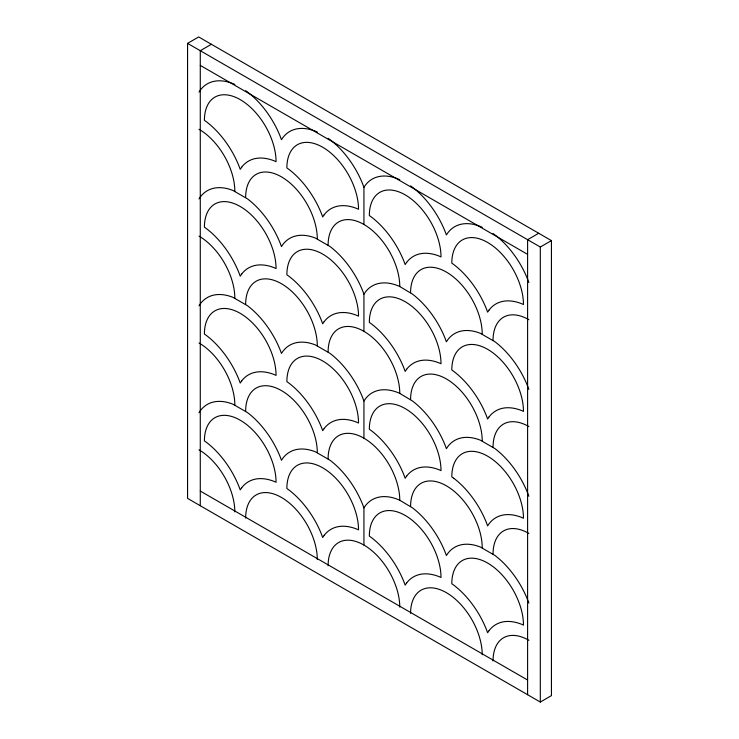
<?xml version="1.0" encoding="UTF-8"?>
<svg xmlns="http://www.w3.org/2000/svg" width="739" height="739" viewBox="0 0 739 739"><rect width="100%" height="100%" fill="white"/><g stroke="black" fill="none" stroke-linecap="round" stroke-linejoin="round"><path stroke-width="1.11" d="M199.003 92.089L200.472 89.909A65.956 38.077 60 0 1 232.942 83.609L234.836 84.449M199.003 198.957L200.472 196.768A65.956 38.077 60 0 1 232.942 190.468L247.528 198.893A65.956 38.077 60 0 1 279.998 242.678L281.467 246.567L282.945 244.387A65.956 38.077 60 0 1 315.405 238.078L330 246.503A65.956 38.077 60 0 1 362.461 290.298L363.939 294.177L363.939 331.34A50.668 29.255 60 0 1 399.771 393.397L412.464 400.981A65.956 38.077 60 0 1 444.933 444.767L446.402 448.647L447.88 446.467A65.956 38.077 60 0 1 480.341 440.167L494.936 448.591A65.956 38.077 60 0 1 527.397 492.377M199.003 305.817L200.472 303.627A65.956 38.077 60 0 1 232.942 297.327L247.528 305.752A65.956 38.077 60 0 1 279.998 349.547L281.467 353.427L282.945 351.247A65.956 38.077 60 0 1 315.405 344.937L330 353.362A65.956 38.077 60 0 1 362.461 397.157L363.939 401.037L363.939 438.199A50.668 29.255 60 0 1 399.771 500.257L412.464 507.841A65.956 38.077 60 0 1 444.933 551.627L446.402 555.516L447.88 553.326A65.956 38.077 60 0 1 480.341 547.026L494.936 555.451A65.956 38.077 60 0 1 527.397 599.237M199.003 412.676L200.472 410.496A65.956 38.077 60 0 1 232.942 404.187L247.528 412.611A65.956 38.077 60 0 1 279.998 456.406L281.467 460.286L282.945 458.106A65.956 38.077 60 0 1 315.405 451.806L330 460.221A65.956 38.077 60 0 1 362.461 504.016L363.939 507.896L363.939 545.059A50.668 29.255 60 0 1 399.771 607.116M527.397 385.518A65.956 38.077 60 0 0 494.936 341.723L480.341 333.307A65.956 38.077 60 0 0 447.88 339.607L446.402 341.787L444.933 337.908A65.956 38.077 60 0 0 412.464 294.113L399.771 286.538A50.668 29.255 60 0 0 363.939 224.48L363.939 187.318L365.408 185.138A65.956 38.077 60 0 1 397.878 178.829L399.771 179.679M363.939 294.177L365.408 291.997A65.956 38.077 60 0 1 397.878 285.697L399.771 286.538M363.939 401.037L365.408 398.857A65.956 38.077 60 0 1 397.878 392.557L399.771 393.397M363.939 507.896L365.408 505.716A65.956 38.077 60 0 1 397.878 499.416L399.771 500.257M187.567 43.37L198.689 36.95L551.433 240.609L551.433 695.63L540.311 702.05L187.567 498.391L187.567 43.37L540.311 247.029L551.433 240.609M211.4 44.285L200.278 50.714L200.278 505.735M538.722 233.265L527.6 239.685L527.6 694.715M317.299 132.069L315.405 131.219A65.956 38.077 60 0 0 282.945 137.519L281.467 139.708L279.998 135.828A65.956 38.077 60 0 0 247.528 92.033L245.634 90.694M482.234 227.289L480.341 226.448A65.956 38.077 60 0 0 447.88 232.748L446.402 234.928L444.933 231.048A65.956 38.077 60 0 0 412.464 187.253L410.57 185.914M200.278 65.392L527.6 254.364M200.278 491.056L527.6 680.037M493.042 233.524L494.936 234.873A65.956 38.077 60 0 1 527.397 278.658M328.107 138.304L330 139.643A65.956 38.077 60 0 1 362.461 183.438L363.939 187.318M453.7 478.216L451.806 476.877A50.668 29.255 60 0 1 487.638 456.194A50.668 29.255 60 0 1 523.471 518.242L521.577 517.402A65.956 38.077 60 0 0 489.107 523.702L487.638 525.891L486.17 522.011A65.956 38.077 60 0 0 453.7 478.216M527.406 278.658L528.875 282.538M527.406 385.527L528.875 389.407M527.406 492.386L528.875 496.266M527.406 599.246L528.875 603.126M540.311 247.029L540.311 702.05M328.107 245.163A50.668 29.255 60 0 1 363.939 224.48M410.579 292.773A50.668 29.255 60 0 1 446.402 272.091A50.668 29.255 60 0 1 482.234 334.148M493.042 340.383A50.668 29.255 60 0 1 528.875 319.71M199.003 129.26A50.668 29.255 60 0 1 234.836 191.318M245.644 197.553A50.668 29.255 60 0 1 281.467 176.87A50.668 29.255 60 0 1 317.299 238.928M328.107 352.023A50.668 29.255 60 0 1 363.939 331.34M410.579 399.633A50.668 29.255 60 0 1 446.402 378.95A50.668 29.255 60 0 1 482.234 441.007M493.042 447.243A50.668 29.255 60 0 1 528.875 426.569M199.003 236.12A50.668 29.255 60 0 1 234.836 298.177M245.644 304.413A50.668 29.255 60 0 1 281.467 283.73A50.668 29.255 60 0 1 317.299 345.787M328.107 458.882A50.668 29.255 60 0 1 363.939 438.199M410.579 506.501A50.668 29.255 60 0 1 446.402 485.819A50.668 29.255 60 0 1 482.234 547.867M493.042 554.111A50.668 29.255 60 0 1 528.875 533.429M199.003 342.979A50.668 29.255 60 0 1 234.836 405.037M245.644 411.272A50.668 29.255 60 0 1 281.467 390.589A50.668 29.255 60 0 1 317.299 452.647M328.107 565.741A50.668 29.255 60 0 1 363.939 545.059M410.579 613.361A50.668 29.255 60 0 1 446.402 592.678A50.668 29.255 60 0 1 482.234 654.726M493.042 660.971A50.668 29.255 60 0 1 528.875 640.288M199.003 449.839A50.668 29.255 60 0 1 234.836 511.896M245.644 518.131A50.668 29.255 60 0 1 281.467 497.449A50.668 29.255 60 0 1 317.299 559.506M241.708 167.143L240.24 169.333L238.771 165.453A65.956 38.077 60 0 0 206.301 121.658L204.407 120.318A50.668 29.255 60 0 1 240.24 99.636A50.668 29.255 60 0 1 276.063 161.684L274.178 160.843A65.956 38.077 60 0 0 241.708 167.143M241.708 274.003L240.24 276.192L238.771 272.312A65.956 38.077 60 0 0 206.301 228.517L204.407 227.178A50.668 29.255 60 0 1 240.24 206.495A50.668 29.255 60 0 1 276.063 268.553L274.178 267.703A65.956 38.077 60 0 0 241.708 274.003M324.172 214.763L322.703 216.943L321.234 213.063A65.956 38.077 60 0 0 288.764 169.268L286.871 167.929A50.668 29.255 60 0 1 322.703 147.246A50.668 29.255 60 0 1 358.535 209.303L356.641 208.453A65.956 38.077 60 0 0 324.172 214.763M241.708 380.871L240.24 383.051L238.771 379.172A65.956 38.077 60 0 0 206.301 335.377L204.407 334.037A50.668 29.255 60 0 1 240.24 313.354A50.668 29.255 60 0 1 276.063 375.412L274.178 374.562A65.956 38.077 60 0 0 241.708 380.871M324.172 321.622L322.703 323.802L321.234 319.922A65.956 38.077 60 0 0 288.764 276.127L286.871 274.788A50.668 29.255 60 0 1 322.703 254.105A50.668 29.255 60 0 1 358.535 316.163L356.641 315.313A65.956 38.077 60 0 0 324.172 321.622M241.708 487.731L240.24 489.911L238.771 486.031A65.956 38.077 60 0 0 206.301 442.236L204.407 440.897A50.668 29.255 60 0 1 240.24 420.214A50.668 29.255 60 0 1 276.063 482.271L274.178 481.422A65.956 38.077 60 0 0 241.708 487.731M406.644 262.373L405.175 264.553L403.706 260.673A65.956 38.077 60 0 0 371.227 216.878L369.343 215.539A50.668 29.255 60 0 1 405.175 194.856A50.668 29.255 60 0 1 441.007 256.913L439.114 256.073A65.956 38.077 60 0 0 406.644 262.373M324.172 428.481L322.703 430.661L321.234 426.782A65.956 38.077 60 0 0 288.764 382.987L286.871 381.647A50.668 29.255 60 0 1 322.703 360.965A50.668 29.255 60 0 1 358.535 423.022L356.641 422.181A65.956 38.077 60 0 0 324.172 428.481M406.644 369.232L405.175 371.412L403.706 367.532A65.956 38.077 60 0 0 371.227 323.737L369.343 322.398A50.668 29.255 60 0 1 405.175 301.715A50.668 29.255 60 0 1 441.007 363.773L439.114 362.932A65.956 38.077 60 0 0 406.644 369.232M324.172 535.341L322.703 537.521L321.234 533.641A65.956 38.077 60 0 0 288.764 489.846L286.871 488.507A50.668 29.255 60 0 1 322.703 467.824A50.668 29.255 60 0 1 358.535 529.881L356.641 529.041A65.956 38.077 60 0 0 324.172 535.341M489.107 309.983L487.638 312.163L486.17 308.283A65.956 38.077 60 0 0 453.7 264.488L451.806 263.149A50.668 29.255 60 0 1 487.638 242.466A50.668 29.255 60 0 1 523.471 304.523L521.577 303.683A65.956 38.077 60 0 0 489.107 309.983M406.644 476.092L405.175 478.272L403.706 474.392A65.956 38.077 60 0 0 371.227 430.597L369.343 429.257A50.668 29.255 60 0 1 405.175 408.575A50.668 29.255 60 0 1 441.007 470.632L439.114 469.792A65.956 38.077 60 0 0 406.644 476.092M489.107 416.842L487.638 419.031L486.17 415.142A65.956 38.077 60 0 0 453.7 371.347L451.806 370.008A50.668 29.255 60 0 1 487.638 349.325A50.668 29.255 60 0 1 523.471 411.383L521.577 410.542A65.956 38.077 60 0 0 489.107 416.842M406.644 582.951L405.175 585.14L403.706 581.251A65.956 38.077 60 0 0 371.227 537.456L369.343 536.117A50.668 29.255 60 0 1 405.175 515.434A50.668 29.255 60 0 1 441.007 577.492L439.114 576.651A65.956 38.077 60 0 0 406.644 582.951M489.107 630.561L487.638 632.75L486.17 628.871A65.956 38.077 60 0 0 453.7 585.076L451.806 583.736A50.668 29.255 60 0 1 487.638 563.053A50.668 29.255 60 0 1 523.471 625.111L521.577 624.261A65.956 38.077 60 0 0 489.107 630.561"/></g></svg>
